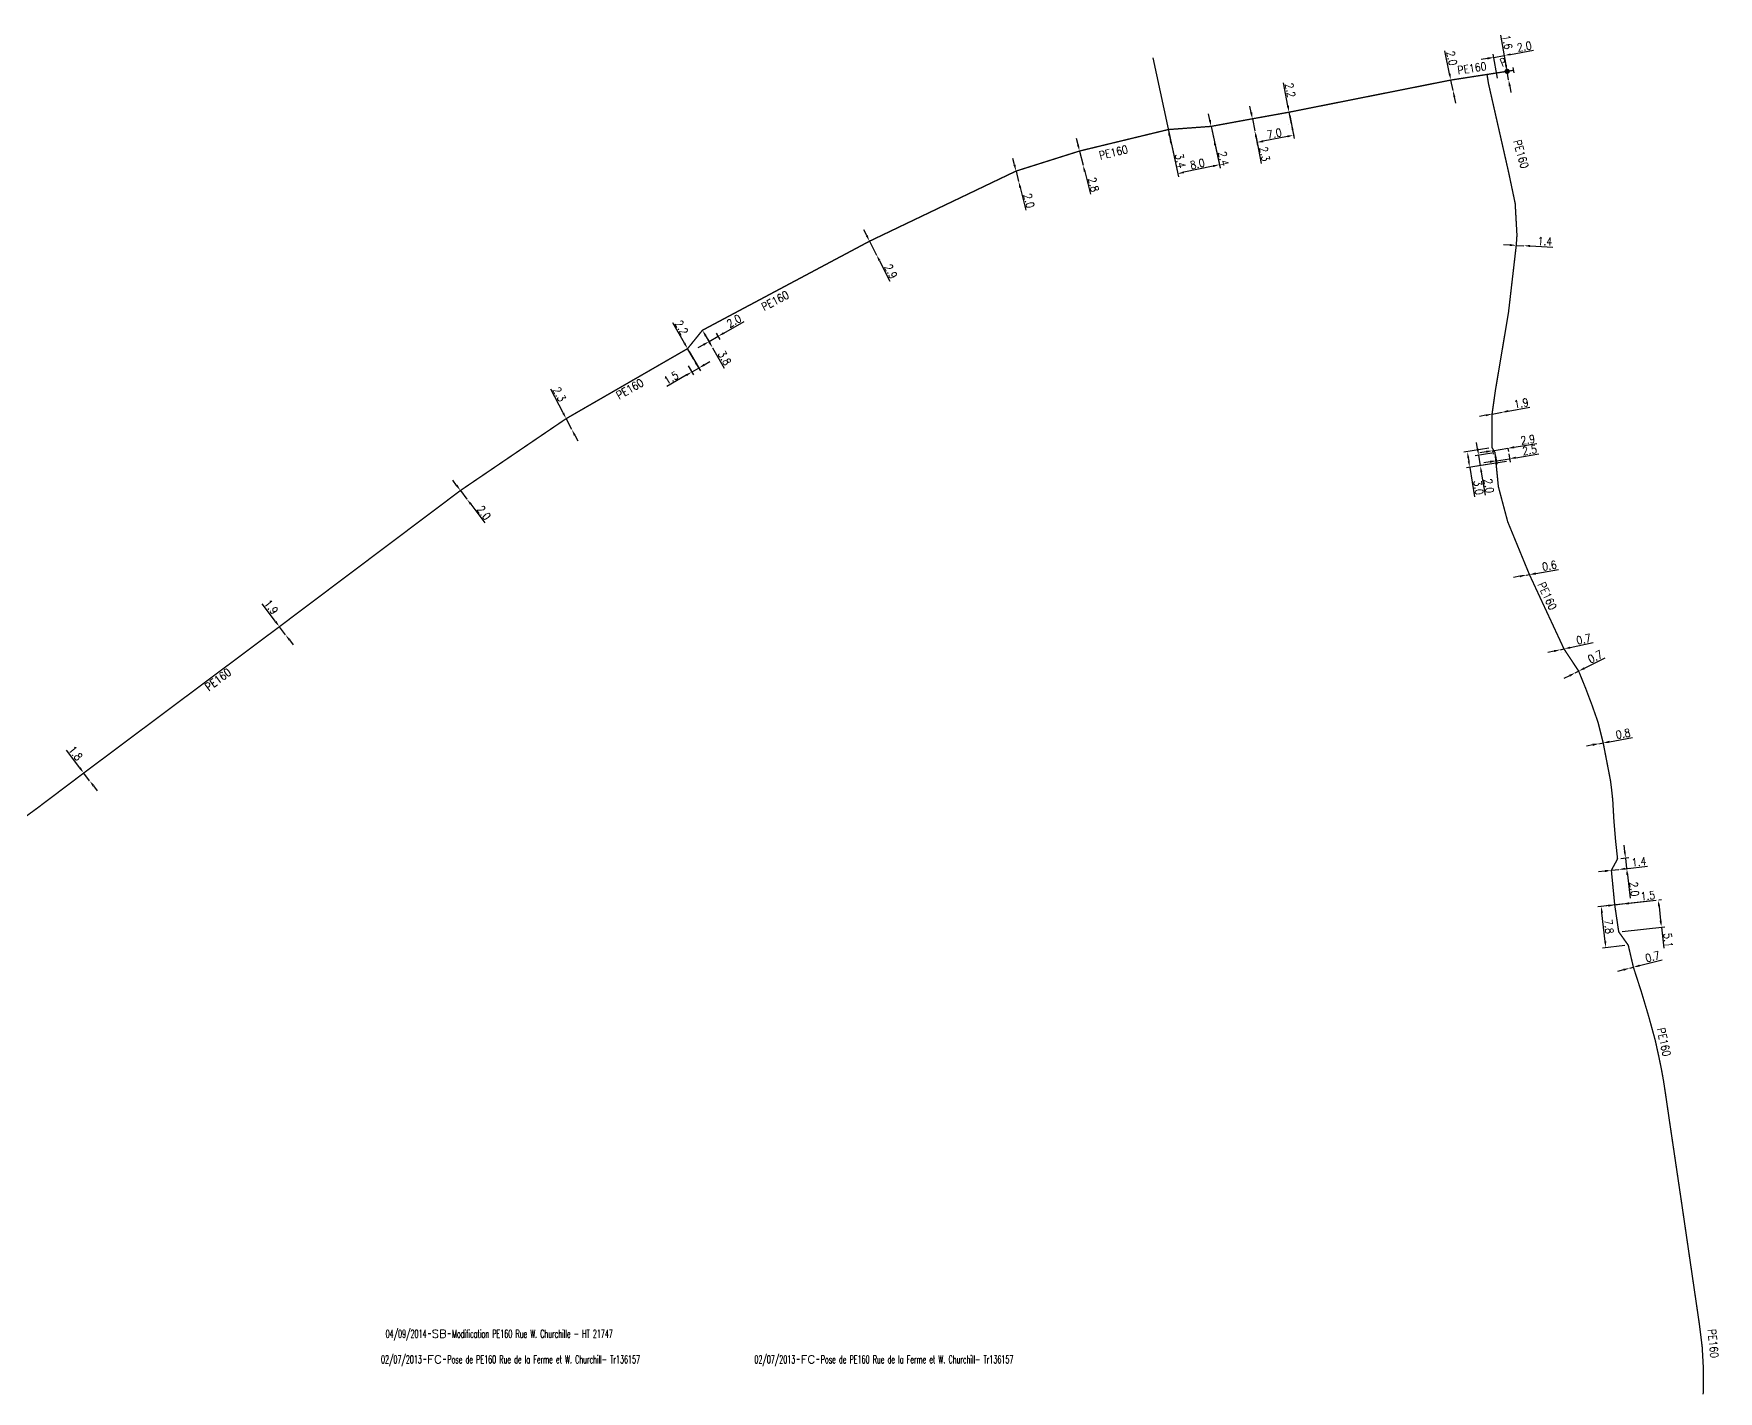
# Model space of a CAD drawing. Header units: millimetres. Extents: x 151000 to 152000, y 126996 to 128009.
# Drawn here: x 151374.4 to 151690.2, y 127754.8 to 128009.2 of the extents above; entities that cross this region are included whole.
import ezdxf
from ezdxf.enums import TextEntityAlignment as Align

# ---------------------------------------------------------------- set-up
doc = ezdxf.new("R2010")
doc.units = ezdxf.units.MM
doc.header["$PDMODE"] = 34
doc.layers.get('0').update_dxf_attribs({"linetype": 'CONTINUOUS'})
doc.layers.get('Defpoints').update_dxf_attribs({"linetype": 'CONTINUOUS'})
for name, color, linetype in [('G_120', 4, 'CONTINUOUS'), ('G_300', 7, 'CONTINUOUS'), ('G_340', 7, 'CONTINUOUS')]:
    doc.layers.add(name, color=color, linetype=linetype)
doc.styles.add('G_ROMANS', font='ROMANS.SHX', dxfattribs={"width": 0.75})
doc.styles.get("Standard").update_dxf_attribs({"font": 'romans.shx', "width": 0.85})
doc.linetypes.add('G_TYPB_PE', pattern='A,5,-0.3,["o",Standard,S=1.5,R=0,X=0,Y=-0.5],-1.65', length=6.95)
doc.dimstyles.get("Standard").update_dxf_attribs({"dimtxt": 1.5, "dimasz": 1.2, "dimexe": 0.625, "dimexo": 0.625, "dimgap": 0.25, "dimtad": 1, "dimdec": 1, "dimzin": 0, "dimdsep": 46, "dimtxsty": 'Standard', "dimcen": -0.5, "dimadec": 0, "dimazin": 0, "dimtfac": 1, "dimtdec": 1, "dimtmove": 0, "dimatfit": 3, "dimfxl": 1, "dimtolj": 1, "dimtzin": 0, "dimarcsym": 0})

# ---------------------------------------------------------------- blocks, each defined once
blk = doc.blocks.new('*D20')
at = {"layer": 'Defpoints', "color": 0, "linetype": 'Continuous'}
for p in [(151383.8, 127870.65), (151384.89, 127869.21), (151384.89, 127869.21)]:
    blk.add_point(p, dxfattribs=at)
at = {"layer": 'G_120', "color": 0, "linetype": 'Continuous', "lineweight": -2}
for p, q in [((151383.08, 127871.61), (151380.56, 127874.96)), ((151384.89, 127869.21), (151383.8, 127870.65)), ((151385.61, 127868.26), (151386.33, 127867.3))]:
    blk.add_line(p, q, dxfattribs=at)
at = {"layer": 'G_120', "color": 0, "linetype": 'Continuous'}
for points in [[(151383.24, 127871.73), (151382.92, 127871.49), (151383.8, 127870.65)], [(151385.77, 127868.38), (151385.45, 127868.13), (151384.89, 127869.21)]]:
    blk.add_solid(points, dxfattribs=at)
at = {"layer": 'G_120', "color": 0, "linetype": 'Continuous', "insert": (151382.26, 127874.36), "char_height": 1.5, "attachment_point": 5, "rotation": 307.0013}
blk.add_mtext('\\A1;1.8', dxfattribs=at)
blk = doc.blocks.new('*D23')
at = {"layer": 'Defpoints', "color": 0, "linetype": 'Continuous'}
for p in [(151420.48, 127898.08), (151421.63, 127896.57), (151421.63, 127896.57)]:
    blk.add_point(p, dxfattribs=at)
at = {"layer": 'G_120', "color": 0, "linetype": 'Continuous', "lineweight": -2}
for p, q in [((151419.76, 127899.04), (151417.27, 127902.33)), ((151421.63, 127896.57), (151420.48, 127898.08)), ((151422.35, 127895.61), (151423.08, 127894.65))]:
    blk.add_line(p, q, dxfattribs=at)
at = {"layer": 'G_120', "color": 0, "linetype": 'Continuous'}
for points in [[(151419.92, 127899.16), (151419.6, 127898.92), (151420.48, 127898.08)], [(151422.51, 127895.73), (151422.19, 127895.49), (151421.63, 127896.57)]]:
    blk.add_solid(points, dxfattribs=at)
at = {"layer": 'G_120', "color": 0, "linetype": 'Continuous', "insert": (151418.95, 127901.77), "char_height": 1.5, "attachment_point": 5, "rotation": 307.0907}
blk.add_mtext('\\A1;1.9', dxfattribs=at)
blk = doc.blocks.new('*D24')
at = {"layer": 'Defpoints', "color": 0, "linetype": 'Continuous'}
for p in [(151454.42, 127923.6), (151455.63, 127922), (151455.63, 127922)]:
    blk.add_point(p, dxfattribs=at)
at = {"layer": 'G_120', "color": 0, "linetype": 'Continuous', "lineweight": -2}
for p, q in [((151453.7, 127924.56), (151452.98, 127925.52)), ((151454.42, 127923.6), (151455.63, 127922)), ((151456.35, 127921.04), (151458.98, 127917.55))]:
    blk.add_line(p, q, dxfattribs=at)
at = {"layer": 'G_120', "color": 0, "linetype": 'Continuous'}
for points in [[(151453.86, 127924.68), (151453.54, 127924.44), (151454.42, 127923.6)], [(151456.51, 127921.16), (151456.19, 127920.92), (151455.63, 127922)]]:
    blk.add_solid(points, dxfattribs=at)
at = {"layer": 'G_120', "color": 0, "linetype": 'Continuous', "insert": (151458.82, 127919.42), "char_height": 1.5, "attachment_point": 5, "rotation": 306.9671}
blk.add_mtext('\\A1;2.0', dxfattribs=at)
blk = doc.blocks.new('*D25')
at = {"layer": 'Defpoints', "color": 0, "linetype": 'Continuous'}
for p in [(151474.24, 127937.07), (151475.3, 127935.03), (151475.3, 127935.03)]:
    blk.add_point(p, dxfattribs=at)
at = {"layer": 'G_120', "color": 0, "linetype": 'Continuous', "lineweight": -2}
for p, q in [((151473.68, 127938.13), (151471.36, 127942.58)), ((151475.3, 127935.03), (151474.24, 127937.07)), ((151475.86, 127933.97), (151476.41, 127932.9))]:
    blk.add_line(p, q, dxfattribs=at)
at = {"layer": 'G_120', "color": 0, "linetype": 'Continuous'}
for points in [[(151473.86, 127938.23), (151473.51, 127938.04), (151474.24, 127937.07)], [(151476.03, 127934.06), (151475.68, 127933.87), (151475.3, 127935.03)]]:
    blk.add_solid(points, dxfattribs=at)
at = {"layer": 'G_120', "color": 0, "linetype": 'Continuous', "insert": (151472.98, 127941.63), "char_height": 1.5, "attachment_point": 5, "rotation": 297.5591}
blk.add_mtext('\\A1;2.3', dxfattribs=at)
blk = doc.blocks.new('*D26')
at = {"layer": 'Defpoints', "color": 0, "linetype": 'Continuous'}
for p in [(151499.79, 127953.64), (151502.75, 127952.51), (151503.42, 127951.35)]:
    blk.add_point(p, dxfattribs=at)
at = {"layer": 'G_120', "color": 0, "linetype": 'Continuous', "lineweight": -2}
for p, q in [((151503.79, 127953.11), (151507.58, 127955.29)), ((151500.1, 127953.1), (151501.33, 127950.97)), ((151501.02, 127951.52), (151502.75, 127952.51)), ((151503.11, 127951.89), (151502.44, 127953.06)), ((151499.98, 127950.92), (151498.94, 127950.32))]:
    blk.add_line(p, q, dxfattribs=at)
at = {"layer": 'G_120', "color": 0, "linetype": 'Continuous'}
for points in [[(151503.69, 127953.29), (151503.89, 127952.94), (151502.75, 127952.51)], [(151499.88, 127951.09), (151500.08, 127950.74), (151501.02, 127951.52)]]:
    blk.add_solid(points, dxfattribs=at)
at = {"layer": 'G_120', "color": 0, "linetype": 'Continuous', "insert": (151505.7, 127955.37), "char_height": 1.5, "attachment_point": 5, "rotation": 29.9313}
blk.add_mtext('\\A1;2.0', dxfattribs=at)
blk = doc.blocks.new('*D27')
at = {"layer": 'Defpoints', "color": 0, "linetype": 'Continuous'}
for p in [(151499.79, 127953.64), (151501.69, 127950.35), (151501.69, 127950.35)]:
    blk.add_point(p, dxfattribs=at)
at = {"layer": 'G_120', "color": 0, "linetype": 'Continuous', "lineweight": -2}
for p, q in [((151500.39, 127952.6), (151501.09, 127951.39)), ((151501.69, 127950.35), (151503.87, 127946.56))]:
    blk.add_line(p, q, dxfattribs=at)
at = {"layer": 'G_120', "color": 0, "linetype": 'Continuous'}
for points in [[(151500.56, 127952.7), (151500.22, 127952.5), (151499.79, 127953.64)], [(151501.26, 127951.49), (151500.91, 127951.29), (151501.69, 127950.35)]]:
    blk.add_solid(points, dxfattribs=at)
at = {"layer": 'G_120', "color": 0, "linetype": 'Continuous', "insert": (151503.94, 127948.43), "char_height": 1.5, "attachment_point": 5, "rotation": 299.9313}
blk.add_mtext('\\A1;3.8', dxfattribs=at)
blk = doc.blocks.new('*D28')
at = {"layer": 'Defpoints', "color": 0, "linetype": 'Continuous'}
for p in [(151497, 127950.19), (151496.8, 127947.53), (151497.79, 127945.8)]:
    blk.add_point(p, dxfattribs=at)
at = {"layer": 'G_120', "color": 0, "linetype": 'Continuous', "lineweight": -2}
for p, q in [((151497.31, 127949.65), (151499.4, 127946.01)), ((151497.11, 127946.99), (151498.1, 127945.26)), ((151499.09, 127946.55), (151497.79, 127945.8)), ((151500.13, 127947.15), (151501.17, 127947.75)), ((151496.75, 127945.2), (151493.12, 127943.11))]:
    blk.add_line(p, q, dxfattribs=at)
at = {"layer": 'G_120', "color": 0, "linetype": 'Continuous'}
for points in [[(151496.65, 127945.38), (151496.85, 127945.03), (151497.79, 127945.8)], [(151500.03, 127947.32), (151500.23, 127946.98), (151499.09, 127946.55)]]:
    blk.add_solid(points, dxfattribs=at)
at = {"layer": 'G_120', "color": 0, "linetype": 'Continuous', "insert": (151493.92, 127944.73), "char_height": 1.5, "attachment_point": 5, "rotation": 29.9313}
blk.add_mtext('\\A1;1.5', dxfattribs=at)
blk = doc.blocks.new('*D29')
at = {"layer": 'Defpoints', "color": 0, "linetype": 'Continuous'}
for p in [(151497, 127950.19), (151498.1, 127948.28), (151498.1, 127948.28)]:
    blk.add_point(p, dxfattribs=at)
at = {"layer": 'G_120', "color": 0, "linetype": 'Continuous', "lineweight": -2}
for p, q in [((151496.4, 127951.23), (151494.22, 127955.02)), ((151498.1, 127948.28), (151497, 127950.19)), ((151498.69, 127947.24), (151499.29, 127946.2))]:
    blk.add_line(p, q, dxfattribs=at)
at = {"layer": 'G_120', "color": 0, "linetype": 'Continuous'}
for points in [[(151496.57, 127951.33), (151496.23, 127951.13), (151497, 127950.19)], [(151498.87, 127947.34), (151498.52, 127947.14), (151498.1, 127948.28)]]:
    blk.add_solid(points, dxfattribs=at)
at = {"layer": 'G_120', "color": 0, "linetype": 'Continuous', "insert": (151495.88, 127954.14), "char_height": 1.5, "attachment_point": 5, "rotation": 299.9313}
blk.add_mtext('\\A1;2.2', dxfattribs=at)
blk = doc.blocks.new('*D30')
at = {"layer": 'Defpoints', "color": 0, "linetype": 'Continuous'}
for p in [(151531.12, 127970.33), (151532.44, 127967.74), (151532.44, 127967.74)]:
    blk.add_point(p, dxfattribs=at)
at = {"layer": 'G_120', "color": 0, "linetype": 'Continuous', "lineweight": -2}
for p, q in [((151530.58, 127971.4), (151530.03, 127972.47)), ((151531.12, 127970.33), (151532.44, 127967.74)), ((151532.98, 127966.67), (151534.94, 127962.83))]:
    blk.add_line(p, q, dxfattribs=at)
at = {"layer": 'G_120', "color": 0, "linetype": 'Continuous'}
for points in [[(151530.75, 127971.49), (151530.4, 127971.31), (151531.12, 127970.33)], [(151533.16, 127966.77), (151532.8, 127966.58), (151532.44, 127967.74)]]:
    blk.add_solid(points, dxfattribs=at)
at = {"layer": 'G_120', "color": 0, "linetype": 'Continuous', "insert": (151535.12, 127964.67), "char_height": 1.5, "attachment_point": 5, "rotation": 296.9963}
blk.add_mtext('\\A1;2.9', dxfattribs=at)
blk = doc.blocks.new('*D31')
at = {"layer": 'Defpoints', "color": 0, "linetype": 'Continuous'}
for p in [(151558.58, 127983.47), (151559.07, 127981.53), (151559.07, 127981.53)]:
    blk.add_point(p, dxfattribs=at)
at = {"layer": 'G_120', "color": 0, "linetype": 'Continuous', "lineweight": -2}
for p, q in [((151558.29, 127984.64), (151558, 127985.8)), ((151558.58, 127983.47), (151559.07, 127981.53)), ((151559.36, 127980.37), (151560.43, 127976.13))]:
    blk.add_line(p, q, dxfattribs=at)
at = {"layer": 'G_120', "color": 0, "linetype": 'Continuous'}
for points in [[(151558.49, 127984.69), (151558.1, 127984.59), (151558.58, 127983.47)], [(151559.56, 127980.42), (151559.17, 127980.32), (151559.07, 127981.53)]]:
    blk.add_solid(points, dxfattribs=at)
at = {"layer": 'G_120', "color": 0, "linetype": 'Continuous', "insert": (151561.01, 127977.91), "char_height": 1.5, "attachment_point": 5, "rotation": 284.0809}
blk.add_mtext('\\A1;2.0', dxfattribs=at)
blk = doc.blocks.new('*D32')
at = {"layer": 'Defpoints', "color": 0, "linetype": 'Continuous'}
for p in [(151570.49, 127987.23), (151571.16, 127984.57), (151571.16, 127984.57)]:
    blk.add_point(p, dxfattribs=at)
at = {"layer": 'G_120', "color": 0, "linetype": 'Continuous', "lineweight": -2}
for p, q in [((151570.2, 127988.4), (151569.91, 127989.56)), ((151570.49, 127987.23), (151571.16, 127984.57)), ((151571.45, 127983.4), (151572.52, 127979.16))]:
    blk.add_line(p, q, dxfattribs=at)
at = {"layer": 'G_120', "color": 0, "linetype": 'Continuous'}
for points in [[(151570.39, 127988.45), (151570.01, 127988.35), (151570.49, 127987.23)], [(151571.65, 127983.45), (151571.26, 127983.35), (151571.16, 127984.57)]]:
    blk.add_solid(points, dxfattribs=at)
at = {"layer": 'G_120', "color": 0, "linetype": 'Continuous', "insert": (151573.1, 127980.94), "char_height": 1.5, "attachment_point": 5, "rotation": 284.0809}
blk.add_mtext('\\A1;2.8', dxfattribs=at)
blk = doc.blocks.new('*D33')
at = {"layer": 'Defpoints', "color": 0, "linetype": 'Continuous'}
for p in [(151584.09, 128005.28), (151595.16, 127991.85), (151588.89, 127982.99)]:
    blk.add_point(p, dxfattribs=at)
at = {"layer": 'G_120', "color": 0, "linetype": 'Continuous', "lineweight": -2}
for p, q in [((151584.22, 128004.67), (151589.02, 127982.37)), ((151595.3, 127991.24), (151596.84, 127984.06)), ((151595.54, 127984.42), (151590.06, 127983.24))]:
    blk.add_line(p, q, dxfattribs=at)
at = {"layer": 'G_120', "color": 0, "linetype": 'Continuous'}
for points in [[(151590.02, 127983.43), (151590.11, 127983.04), (151588.89, 127982.99)], [(151595.5, 127984.61), (151595.58, 127984.22), (151596.71, 127984.67)]]:
    blk.add_solid(points, dxfattribs=at)
at = {"layer": 'G_120', "color": 0, "linetype": 'Continuous', "insert": (151592.59, 127984.81), "char_height": 1.5, "attachment_point": 5, "rotation": 12.1642}
blk.add_mtext('\\A1;8.0', dxfattribs=at)
blk = doc.blocks.new('*D34')
at = {"layer": 'Defpoints', "color": 0, "linetype": 'Continuous'}
for p in [(151587.11, 127991.25), (151587.83, 127987.93), (151587.83, 127987.93)]:
    blk.add_point(p, dxfattribs=at)
at = {"layer": 'G_120', "color": 0, "linetype": 'Continuous', "lineweight": -2}
for p, q in [((151587.36, 127990.08), (151587.57, 127989.1)), ((151587.83, 127987.93), (151588.76, 127983.6))]:
    blk.add_line(p, q, dxfattribs=at)
at = {"layer": 'G_120', "color": 0, "linetype": 'Continuous'}
for points in [[(151587.56, 127990.12), (151587.17, 127990.04), (151587.11, 127991.25)], [(151587.77, 127989.14), (151587.38, 127989.06), (151587.83, 127987.93)]]:
    blk.add_solid(points, dxfattribs=at)
at = {"layer": 'G_120', "color": 0, "linetype": 'Continuous', "insert": (151589.4, 127985.39), "char_height": 1.5, "attachment_point": 5, "rotation": 282.1642}
blk.add_mtext('\\A1;3.4', dxfattribs=at)
blk = doc.blocks.new('*D35')
at = {"layer": 'Defpoints', "color": 0, "linetype": 'Continuous'}
for p in [(151595.16, 127991.85), (151595.67, 127989.51), (151595.67, 127989.51)]:
    blk.add_point(p, dxfattribs=at)
at = {"layer": 'G_120', "color": 0, "linetype": 'Continuous', "lineweight": -2}
for p, q in [((151594.91, 127993.02), (151594.66, 127994.2)), ((151595.16, 127991.85), (151595.67, 127989.51)), ((151595.92, 127988.33), (151596.86, 127984))]:
    blk.add_line(p, q, dxfattribs=at)
at = {"layer": 'G_120', "color": 0, "linetype": 'Continuous'}
for points in [[(151595.11, 127993.07), (151594.72, 127992.98), (151595.16, 127991.85)], [(151596.12, 127988.37), (151595.73, 127988.29), (151595.67, 127989.51)]]:
    blk.add_solid(points, dxfattribs=at)
at = {"layer": 'G_120', "color": 0, "linetype": 'Continuous', "insert": (151597.49, 127985.79), "char_height": 1.5, "attachment_point": 5, "rotation": 282.1642}
blk.add_mtext('\\A1;2.4', dxfattribs=at)
blk = doc.blocks.new('*D36')
at = {"layer": 'Defpoints', "color": 0, "linetype": 'Continuous'}
for p in [(151609.78, 127994.51), (151603.34, 127991.01), (151603.76, 127988.85)]:
    blk.add_point(p, dxfattribs=at)
at = {"layer": 'G_120', "color": 0, "linetype": 'Continuous', "lineweight": -2}
for p, q in [((151609.9, 127993.9), (151610.75, 127989.58)), ((151603.46, 127990.4), (151603.88, 127988.24)), ((151609.45, 127989.96), (151604.94, 127989.08))]:
    blk.add_line(p, q, dxfattribs=at)
at = {"layer": 'G_120', "color": 0, "linetype": 'Continuous'}
for points in [[(151609.41, 127990.16), (151609.49, 127989.77), (151610.63, 127990.2)], [(151604.9, 127989.28), (151604.97, 127988.88), (151603.76, 127988.85)]]:
    blk.add_solid(points, dxfattribs=at)
at = {"layer": 'G_120', "color": 0, "linetype": 'Continuous', "insert": (151607, 127990.5), "char_height": 1.5, "attachment_point": 5, "rotation": 11.0863}
blk.add_mtext('\\A1;7.0', dxfattribs=at)
blk = doc.blocks.new('*D37')
at = {"layer": 'Defpoints', "color": 0, "linetype": 'Continuous'}
for p in [(151609.78, 127994.51), (151610.2, 127992.35), (151610.2, 127992.35)]:
    blk.add_point(p, dxfattribs=at)
at = {"layer": 'G_120', "color": 0, "linetype": 'Continuous', "lineweight": -2}
for p, q in [((151609.55, 127995.69), (151608.71, 127999.98)), ((151609.17, 127994.39), (151609.17, 127994.39)), ((151610.2, 127992.35), (151609.78, 127994.51)), ((151609.59, 127992.23), (151609.59, 127992.23)), ((151610.44, 127991.18), (151610.67, 127990))]:
    blk.add_line(p, q, dxfattribs=at)
at = {"layer": 'G_120', "color": 0, "linetype": 'Continuous'}
for points in [[(151609.75, 127995.73), (151609.35, 127995.65), (151609.78, 127994.51)], [(151610.63, 127991.22), (151610.24, 127991.14), (151610.2, 127992.35)]]:
    blk.add_solid(points, dxfattribs=at)
at = {"layer": 'G_120', "color": 0, "linetype": 'Continuous', "insert": (151610, 127998.62), "char_height": 1.5, "attachment_point": 5, "rotation": 281.0863}
blk.add_mtext('\\A1;2.2', dxfattribs=at)
blk = doc.blocks.new('*D38')
at = {"layer": 'Defpoints', "color": 0, "linetype": 'Continuous'}
for p in [(151602.89, 127993.27), (151603.34, 127991.01), (151603.34, 127991.01)]:
    blk.add_point(p, dxfattribs=at)
at = {"layer": 'G_120', "color": 0, "linetype": 'Continuous', "lineweight": -2}
for p, q in [((151602.66, 127994.44), (151602.43, 127995.62)), ((151602.89, 127993.27), (151603.34, 127991.01)), ((151603.57, 127989.83), (151604.53, 127984.92))]:
    blk.add_line(p, q, dxfattribs=at)
at = {"layer": 'G_120', "color": 0, "linetype": 'Continuous'}
for points in [[(151602.86, 127994.48), (151602.47, 127994.4), (151602.89, 127993.27)], [(151603.76, 127989.87), (151603.37, 127989.79), (151603.34, 127991.01)]]:
    blk.add_solid(points, dxfattribs=at)
at = {"layer": 'G_120', "color": 0, "linetype": 'Continuous', "insert": (151605.2, 127986.67), "char_height": 1.5, "attachment_point": 5, "rotation": 281.0863}
blk.add_mtext('\\A1;2.3', dxfattribs=at)
blk = doc.blocks.new('*D39')
at = {"layer": 'Defpoints', "color": 0, "linetype": 'Continuous'}
for p in [(151640.1, 128000.53), (151640.51, 127998.57), (151640.51, 127998.57)]:
    blk.add_point(p, dxfattribs=at)
at = {"layer": 'G_120', "color": 0, "linetype": 'Continuous', "lineweight": -2}
for p, q in [((151639.86, 128001.7), (151638.99, 128005.99)), ((151640.51, 127998.57), (151640.1, 128000.53)), ((151640.75, 127997.39), (151640.99, 127996.22))]:
    blk.add_line(p, q, dxfattribs=at)
at = {"layer": 'G_120', "color": 0, "linetype": 'Continuous'}
for points in [[(151640.06, 128001.74), (151639.67, 128001.66), (151640.1, 128000.53)], [(151640.94, 127997.43), (151640.55, 127997.35), (151640.51, 127998.57)]]:
    blk.add_solid(points, dxfattribs=at)
at = {"layer": 'G_120', "color": 0, "linetype": 'Continuous', "insert": (151640.28, 128004.63), "char_height": 1.5, "attachment_point": 5, "rotation": 281.5735}
blk.add_mtext('\\A1;2.0', dxfattribs=at)
blk = doc.blocks.new('*D40')
at = {"layer": 'Defpoints', "color": 0, "linetype": 'Continuous'}
for p in [(151648.15, 128004.78), (151650.65, 128002.17), (151648.96, 128000.24)]:
    blk.add_point(p, dxfattribs=at)
at = {"layer": 'G_300', "color": 0, "linetype": 'Continuous', "lineweight": -2}
for p, q in [((151648.85, 128000.86), (151648.04, 128005.39)), ((151650.54, 128002.78), (151650.01, 128005.75)), ((151651.3, 128005.34), (151655.6, 128006.11)), ((151646.97, 128004.57), (151645.79, 128004.36)), ((151648.15, 128004.78), (151650.12, 128005.13))]:
    blk.add_line(p, q, dxfattribs=at)
at = {"layer": 'G_300', "color": 0, "linetype": 'Continuous'}
for points in [[(151651.26, 128005.54), (151651.33, 128005.15), (151650.12, 128005.13)], [(151646.93, 128004.77), (151647, 128004.37), (151648.15, 128004.78)]]:
    blk.add_solid(points, dxfattribs=at)
at = {"layer": 'G_300', "color": 0, "linetype": 'Continuous', "insert": (151653.87, 128006.82), "char_height": 1.5, "attachment_point": 5, "rotation": 10.1193}
blk.add_mtext('\\A1;2.0', dxfattribs=at)
blk = doc.blocks.new('*D41')
at = {"layer": 'Defpoints', "color": 0, "linetype": 'Continuous'}
for p in [(151650.65, 128002.17), (151650.93, 128000.59), (151650.93, 128000.59)]:
    blk.add_point(p, dxfattribs=at)
at = {"layer": 'G_300', "color": 0, "linetype": 'Continuous', "lineweight": -2}
for p, q in [((151650.44, 128003.35), (151649.44, 128008.94)), ((151650.93, 128000.59), (151650.65, 128002.17)), ((151650.03, 128002.06), (151650.03, 128002.06)), ((151650.31, 128000.48), (151650.31, 128000.48)), ((151651.14, 127999.41), (151651.35, 127998.23))]:
    blk.add_line(p, q, dxfattribs=at)
at = {"layer": 'G_300', "color": 0, "linetype": 'Continuous'}
for points in [[(151650.63, 128003.38), (151650.24, 128003.31), (151650.65, 128002.17)], [(151651.34, 127999.45), (151650.94, 127999.38), (151650.93, 128000.59)]]:
    blk.add_solid(points, dxfattribs=at)
at = {"layer": 'G_300', "color": 0, "linetype": 'Continuous', "insert": (151650.68, 128007.65), "char_height": 1.5, "attachment_point": 5, "rotation": 280.1193}
blk.add_mtext('\\A1;1.6', dxfattribs=at)
blk = doc.blocks.new('G_340_07')
at = {"color": 0, "linetype": 'Continuous', "const_width": 0.25, "flags": 128}
blk.add_lwpolyline([(0, 0), (1.25, 0)], dxfattribs=at)
at = {"color": 0, "linetype": 'Continuous', "flags": 128}
blk.add_lwpolyline([(1.25, -0.5), (1.25, 0.5)], dxfattribs=at)
at = {"color": 0, "linetype": 'Continuous', "width": 0.75, "flags": 3}
for tag, p in [('DEF_LEG', (0, -5)), ('DEF_COUP', (0, -7.5)), ('DEF_TYPE', (0, -10))]:
    blk.add_attdef(tag, text='', height=1.2, dxfattribs=at).set_placement(p, align=Align.MIDDLE)
blk = doc.blocks.new('G_300_12')
at = {"color": 0, "linetype": 'Continuous', "const_width": 0.497, "flags": 128}
blk.add_lwpolyline([(-0.25, 0, 1), (0.25, 0, 1)], format="xyb", close=True, dxfattribs=at)
at = {"color": 0, "linetype": 'Continuous', "style": 'G_ROMANS', "width": 0.75}
blk.add_text('P', height=1.5, dxfattribs=at).set_placement((0, 1.85), align=Align.MIDDLE)
at = {"color": 0, "linetype": 'Continuous', "width": 0.75, "flags": 3}
for tag, p in [('DEF_LEG', (0, -5)), ('DEF_COUP', (0, -7.5)), ('DEF_TYPE', (0, -10))]:
    blk.add_attdef(tag, text='', height=1.2, dxfattribs=at).set_placement(p, align=Align.MIDDLE)
blk = doc.blocks.new('*D42')
at = {"layer": 'Defpoints', "color": 0, "linetype": 'Continuous'}
for p in [(151652.36, 127969.55), (151653.76, 127969.49), (151653.76, 127969.49)]:
    blk.add_point(p, dxfattribs=at)
at = {"layer": 'G_120', "color": 0, "linetype": 'Continuous', "lineweight": -2}
for p, q in [((151651.16, 127969.61), (151649.96, 127969.67)), ((151652.36, 127969.55), (151653.76, 127969.49)), ((151654.96, 127969.43), (151659.2, 127969.23))]:
    blk.add_line(p, q, dxfattribs=at)
at = {"layer": 'G_120', "color": 0, "linetype": 'Continuous'}
for points in [[(151651.17, 127969.81), (151651.15, 127969.41), (151652.36, 127969.55)], [(151654.97, 127969.63), (151654.95, 127969.23), (151653.76, 127969.49)]]:
    blk.add_solid(points, dxfattribs=at)
at = {"layer": 'G_120', "color": 0, "linetype": 'Continuous', "insert": (151657.73, 127970.3), "char_height": 1.5, "attachment_point": 5, "rotation": 357.3259}
blk.add_mtext('\\A1;1.4', dxfattribs=at)
blk = doc.blocks.new('*D43')
at = {"layer": 'Defpoints', "color": 0, "linetype": 'Continuous'}
for p in [(151647.82, 127937.92), (151649.69, 127938.27), (151649.69, 127938.27)]:
    blk.add_point(p, dxfattribs=at)
at = {"layer": 'G_120', "color": 0, "linetype": 'Continuous', "lineweight": -2}
for p, q in [((151650.87, 127938.49), (151654.93, 127939.24)), ((151646.64, 127937.7), (151645.46, 127937.48)), ((151647.82, 127937.92), (151649.69, 127938.27))]:
    blk.add_line(p, q, dxfattribs=at)
at = {"layer": 'G_120', "color": 0, "linetype": 'Continuous'}
for points in [[(151646.6, 127937.9), (151646.68, 127937.51), (151647.82, 127937.92)], [(151650.83, 127938.69), (151650.9, 127938.29), (151649.69, 127938.27)]]:
    blk.add_solid(points, dxfattribs=at)
at = {"layer": 'G_120', "color": 0, "linetype": 'Continuous', "insert": (151653.3, 127939.96), "char_height": 1.5, "attachment_point": 5, "rotation": 10.5274}
blk.add_mtext('\\A1;1.9', dxfattribs=at)
blk = doc.blocks.new('*D44')
at = {"layer": 'Defpoints', "color": 0, "linetype": 'Continuous'}
for p in [(151647.82, 127931.64), (151643.64, 127927.93), (151651.16, 127929.14)]:
    blk.add_point(p, dxfattribs=at)
at = {"layer": 'G_120', "color": 0, "linetype": 'Continuous', "lineweight": -2}
for p, q in [((151647.2, 127931.54), (151642.55, 127930.79)), ((151643.36, 127929.71), (151643.45, 127929.11)), ((151650.54, 127929.04), (151643.03, 127927.83)), ((151643.64, 127927.93), (151644.53, 127922.43))]:
    blk.add_line(p, q, dxfattribs=at)
at = {"layer": 'G_120', "color": 0, "linetype": 'Continuous'}
for points in [[(151643.55, 127929.74), (151643.16, 127929.67), (151643.17, 127930.89)], [(151643.65, 127929.15), (151643.26, 127929.08), (151643.64, 127927.93)]]:
    blk.add_solid(points, dxfattribs=at)
at = {"layer": 'G_120', "color": 0, "linetype": 'Continuous', "insert": (151645.27, 127924.15), "char_height": 1.5, "attachment_point": 5, "rotation": 279.1732}
blk.add_mtext('\\A1;3.0', dxfattribs=at)
blk = doc.blocks.new('*D45')
at = {"layer": 'Defpoints', "color": 0, "linetype": 'Continuous'}
for p in [(151647.82, 127931.64), (151650.68, 127932.1), (151650.78, 127931.52)]:
    blk.add_point(p, dxfattribs=at)
at = {"layer": 'G_120', "color": 0, "linetype": 'Continuous', "lineweight": -2}
for p, q in [((151646.73, 127930.86), (151645.55, 127930.67)), ((151647.91, 127931.05), (151650.78, 127931.52)), ((151647.92, 127931.03), (151648.01, 127930.44)), ((151650.78, 127931.49), (151650.88, 127930.9)), ((151651.96, 127931.71), (151656.22, 127932.39))]:
    blk.add_line(p, q, dxfattribs=at)
at = {"layer": 'G_120', "color": 0, "linetype": 'Continuous'}
for points in [[(151646.7, 127931.06), (151646.76, 127930.66), (151647.91, 127931.05)], [(151651.93, 127931.9), (151651.99, 127931.51), (151650.78, 127931.52)]]:
    blk.add_solid(points, dxfattribs=at)
at = {"layer": 'G_120', "color": 0, "linetype": 'Continuous', "insert": (151654.52, 127933.13), "char_height": 1.5, "attachment_point": 5, "rotation": 9.1732}
blk.add_mtext('\\A1;2.9', dxfattribs=at)
blk = doc.blocks.new('*D46')
at = {"layer": 'Defpoints', "color": 0, "linetype": 'Continuous'}
for p in [(151648.37, 127930.72), (151645.62, 127928.25), (151651.16, 127929.14)]:
    blk.add_point(p, dxfattribs=at)
at = {"layer": 'G_120', "color": 0, "linetype": 'Continuous', "lineweight": -2}
for p, q in [((151647.76, 127930.62), (151644.68, 127930.12)), ((151645.11, 127931.41), (151644.92, 127932.59)), ((151645.3, 127930.22), (151645.62, 127928.25)), ((151650.54, 127929.04), (151645, 127928.15)), ((151645.81, 127927.06), (151646.51, 127922.75))]:
    blk.add_line(p, q, dxfattribs=at)
at = {"layer": 'G_120', "color": 0, "linetype": 'Continuous'}
for points in [[(151645.31, 127931.44), (151644.91, 127931.38), (151645.3, 127930.22)], [(151646.01, 127927.1), (151645.61, 127927.03), (151645.62, 127928.25)]]:
    blk.add_solid(points, dxfattribs=at)
at = {"layer": 'G_120', "color": 0, "linetype": 'Continuous', "insert": (151647.24, 127924.47), "char_height": 1.5, "attachment_point": 5, "rotation": 279.1732}
blk.add_mtext('\\A1;2.0', dxfattribs=at)
blk = doc.blocks.new('*D47')
at = {"layer": 'Defpoints', "color": 0, "linetype": 'Continuous'}
for p in [(151648.37, 127930.72), (151650.84, 127931.12), (151651.09, 127929.56)]:
    blk.add_point(p, dxfattribs=at)
at = {"layer": 'G_120', "color": 0, "linetype": 'Continuous', "lineweight": -2}
for p, q in [((151648.47, 127930.1), (151648.73, 127928.54)), ((151648.63, 127929.16), (151651.09, 127929.56)), ((151650.94, 127930.5), (151651.19, 127928.94)), ((151652.28, 127929.75), (151656.59, 127930.45)), ((151647.44, 127928.97), (151646.26, 127928.78))]:
    blk.add_line(p, q, dxfattribs=at)
at = {"layer": 'G_120', "color": 0, "linetype": 'Continuous'}
for points in [[(151652.25, 127929.95), (151652.31, 127929.55), (151651.09, 127929.56)], [(151647.41, 127929.17), (151647.47, 127928.77), (151648.63, 127929.16)]]:
    blk.add_solid(points, dxfattribs=at)
at = {"layer": 'G_120', "color": 0, "linetype": 'Continuous', "insert": (151654.87, 127931.18), "char_height": 1.5, "attachment_point": 5, "rotation": 9.1732}
blk.add_mtext('\\A1;2.5', dxfattribs=at)
blk = doc.blocks.new('*D48')
at = {"layer": 'Defpoints', "color": 0, "linetype": 'Continuous'}
for p in [(151654.23, 127907.74), (151654.23, 127907.74), (151654.83, 127907.84)]:
    blk.add_point(p, dxfattribs=at)
at = {"layer": 'G_120', "color": 0, "linetype": 'Continuous', "lineweight": -2}
for p, q in [((151653.05, 127907.53), (151651.87, 127907.32)), ((151654.23, 127907.74), (151654.83, 127907.84)), ((151656.01, 127908.05), (151660.31, 127908.8))]:
    blk.add_line(p, q, dxfattribs=at)
at = {"layer": 'G_120', "color": 0, "linetype": 'Continuous'}
for points in [[(151653.02, 127907.73), (151653.09, 127907.33), (151654.23, 127907.74)], [(151655.97, 127908.24), (151656.04, 127907.85), (151654.83, 127907.84)]]:
    blk.add_solid(points, dxfattribs=at)
at = {"layer": 'G_120', "color": 0, "linetype": 'Continuous', "insert": (151658.58, 127909.51), "char_height": 1.5, "attachment_point": 5, "rotation": 9.9399}
blk.add_mtext('\\A1;0.6', dxfattribs=at)
blk = doc.blocks.new('*D49')
at = {"layer": 'Defpoints', "color": 0, "linetype": 'Continuous'}
for p in [(151660.63, 127893.76), (151660.63, 127893.76), (151661.31, 127893.91)]:
    blk.add_point(p, dxfattribs=at)
at = {"layer": 'G_120', "color": 0, "linetype": 'Continuous', "lineweight": -2}
for p, q in [((151662.49, 127894.17), (151666.76, 127895.09)), ((151659.46, 127893.51), (151658.28, 127893.26)), ((151660.63, 127893.76), (151661.31, 127893.91)), ((151660.76, 127893.15), (151660.76, 127893.15)), ((151661.45, 127893.3), (151661.45, 127893.3))]:
    blk.add_line(p, q, dxfattribs=at)
at = {"layer": 'G_120', "color": 0, "linetype": 'Continuous'}
for points in [[(151659.41, 127893.71), (151659.5, 127893.31), (151660.63, 127893.76)], [(151662.44, 127894.36), (151662.53, 127893.97), (151661.31, 127893.91)]]:
    blk.add_solid(points, dxfattribs=at)
at = {"layer": 'G_120', "color": 0, "linetype": 'Continuous', "insert": (151665, 127895.73), "char_height": 1.5, "attachment_point": 5, "rotation": 12.2323}
blk.add_mtext('\\A1;0.7', dxfattribs=at)
blk = doc.blocks.new('*D50')
at = {"layer": 'Defpoints', "color": 0, "linetype": 'Continuous'}
for p in [(151663.43, 127889.43), (151663.43, 127889.43), (151664.06, 127889.75)]:
    blk.add_point(p, dxfattribs=at)
at = {"layer": 'G_120', "color": 0, "linetype": 'Continuous', "lineweight": -2}
for p, q in [((151665.13, 127890.29), (151669.03, 127892.26)), ((151662.36, 127888.89), (151661.29, 127888.35)), ((151663.43, 127889.43), (151664.06, 127889.75))]:
    blk.add_line(p, q, dxfattribs=at)
at = {"layer": 'G_120', "color": 0, "linetype": 'Continuous'}
for points in [[(151662.27, 127889.07), (151662.45, 127888.71), (151663.43, 127889.43)], [(151665.04, 127890.47), (151665.22, 127890.11), (151664.06, 127889.75)]]:
    blk.add_solid(points, dxfattribs=at)
at = {"layer": 'G_120', "color": 0, "linetype": 'Continuous', "insert": (151667.16, 127892.44), "char_height": 1.5, "attachment_point": 5, "rotation": 26.7835}
blk.add_mtext('\\A1;0.7', dxfattribs=at)
blk = doc.blocks.new('*D51')
at = {"layer": 'Defpoints', "color": 0, "linetype": 'Continuous'}
for p in [(151667.87, 127876.14), (151667.87, 127876.14), (151668.66, 127876.29)]:
    blk.add_point(p, dxfattribs=at)
at = {"layer": 'G_120', "color": 0, "linetype": 'Continuous', "lineweight": -2}
for p, q in [((151666.69, 127875.92), (151665.51, 127875.7)), ((151667.87, 127876.14), (151668.66, 127876.29)), ((151669.84, 127876.51), (151674.13, 127877.31)), ((151667.98, 127875.53), (151667.98, 127875.53)), ((151668.77, 127875.67), (151668.77, 127875.67))]:
    blk.add_line(p, q, dxfattribs=at)
at = {"layer": 'G_120', "color": 0, "linetype": 'Continuous'}
for points in [[(151666.65, 127876.12), (151666.73, 127875.72), (151667.87, 127876.14)], [(151669.8, 127876.71), (151669.87, 127876.31), (151668.66, 127876.29)]]:
    blk.add_solid(points, dxfattribs=at)
at = {"layer": 'G_120', "color": 0, "linetype": 'Continuous', "insert": (151672.39, 127878.01), "char_height": 1.5, "attachment_point": 5, "rotation": 10.6032}
blk.add_mtext('\\A1;0.8', dxfattribs=at)
blk = doc.blocks.new('*D52')
at = {"layer": 'Defpoints', "color": 0, "linetype": 'Continuous'}
for p in [(151671.35, 127854.55), (151671.58, 127852.57), (151673.06, 127852.73)]:
    blk.add_point(p, dxfattribs=at)
at = {"layer": 'G_120', "color": 0, "linetype": 'Continuous', "lineweight": -2}
for p, q in [((151672.7, 127855.91), (151672.57, 127857.11)), ((151671.97, 127854.62), (151673.46, 127854.79)), ((151672.84, 127854.72), (151673.06, 127852.73)), ((151672.2, 127852.64), (151673.68, 127852.8)), ((151673.2, 127851.54), (151673.69, 127847.2))]:
    blk.add_line(p, q, dxfattribs=at)
at = {"layer": 'G_120', "color": 0, "linetype": 'Continuous'}
for points in [[(151672.9, 127855.94), (151672.51, 127855.89), (151672.84, 127854.72)], [(151673.4, 127851.56), (151673, 127851.52), (151673.06, 127852.73)]]:
    blk.add_solid(points, dxfattribs=at)
at = {"layer": 'G_120', "color": 0, "linetype": 'Continuous', "insert": (151674.5, 127848.89), "char_height": 1.5, "attachment_point": 5, "rotation": 276.447}
blk.add_mtext('\\A1;2.0', dxfattribs=at)
blk = doc.blocks.new('*D53')
at = {"layer": 'Defpoints', "color": 0, "linetype": 'Continuous'}
for p in [(151670.19, 127852.41), (151671.58, 127852.57), (151671.58, 127852.57)]:
    blk.add_point(p, dxfattribs=at)
at = {"layer": 'G_120', "color": 0, "linetype": 'Continuous', "lineweight": -2}
for p, q in [((151668.99, 127852.27), (151667.8, 127852.14)), ((151670.19, 127852.41), (151671.58, 127852.57)), ((151672.77, 127852.7), (151676.99, 127853.18))]:
    blk.add_line(p, q, dxfattribs=at)
at = {"layer": 'G_120', "color": 0, "linetype": 'Continuous'}
for points in [[(151668.97, 127852.47), (151669.02, 127852.07), (151670.19, 127852.41)], [(151672.75, 127852.9), (151672.79, 127852.5), (151671.58, 127852.57)]]:
    blk.add_solid(points, dxfattribs=at)
at = {"layer": 'G_120', "color": 0, "linetype": 'Continuous', "insert": (151675.36, 127854), "char_height": 1.5, "attachment_point": 5, "rotation": 6.447}
blk.add_mtext('\\A1;1.4', dxfattribs=at)
blk = doc.blocks.new('*D54')
at = {"layer": 'Defpoints', "color": 0, "linetype": 'Continuous'}
for p in [(151670.82, 127845.93), (151672.31, 127846.1), (151672.31, 127846.1)]:
    blk.add_point(p, dxfattribs=at)
at = {"layer": 'G_120', "color": 0, "linetype": 'Continuous', "lineweight": -2}
for p, q in [((151669.62, 127845.79), (151668.43, 127845.66)), ((151670.82, 127845.93), (151672.31, 127846.1)), ((151673.5, 127846.23), (151678.62, 127846.81))]:
    blk.add_line(p, q, dxfattribs=at)
at = {"layer": 'G_120', "color": 0, "linetype": 'Continuous'}
for points in [[(151669.6, 127845.99), (151669.65, 127845.59), (151670.82, 127845.93)], [(151673.48, 127846.43), (151673.52, 127846.03), (151672.31, 127846.1)]]:
    blk.add_solid(points, dxfattribs=at)
at = {"layer": 'G_120', "color": 0, "linetype": 'Continuous', "insert": (151677.03, 127847.64), "char_height": 1.5, "attachment_point": 5, "rotation": 6.447}
blk.add_mtext('\\A1;1.5', dxfattribs=at)
blk = doc.blocks.new('*D55')
at = {"layer": 'Defpoints', "color": 0, "linetype": 'Continuous'}
for p in [(151673.64, 127834.07), (151673.64, 127834.07), (151674.32, 127834.25)]:
    blk.add_point(p, dxfattribs=at)
at = {"layer": 'G_120', "color": 0, "linetype": 'Continuous', "lineweight": -2}
for p, q in [((151675.48, 127834.55), (151679.71, 127835.66)), ((151672.48, 127833.77), (151671.32, 127833.47)), ((151673.64, 127834.07), (151674.32, 127834.25))]:
    blk.add_line(p, q, dxfattribs=at)
at = {"layer": 'G_120', "color": 0, "linetype": 'Continuous'}
for points in [[(151675.43, 127834.75), (151675.53, 127834.36), (151674.32, 127834.25)], [(151672.43, 127833.96), (151672.53, 127833.58), (151673.64, 127834.07)]]:
    blk.add_solid(points, dxfattribs=at)
at = {"layer": 'G_120', "color": 0, "linetype": 'Continuous', "insert": (151677.92, 127836.22), "char_height": 1.5, "attachment_point": 5, "rotation": 14.6118}
blk.add_mtext('\\A1;0.7', dxfattribs=at)
blk = doc.blocks.new('*D57')
at = {"layer": 'Defpoints', "color": 0, "linetype": 'Continuous'}
for p in [(151678.47, 127846.79), (151678.99, 127846.85), (151671.57, 127840.88)]:
    blk.add_point(p, dxfattribs=at)
at = {"layer": 'G_120', "color": 0, "linetype": 'Continuous', "lineweight": -2}
for p, q in [((151679.09, 127846.86), (151679.61, 127846.92)), ((151679.13, 127845.66), (151679.43, 127842.98)), ((151672.19, 127840.95), (151680.19, 127841.85)), ((151679.57, 127841.78), (151680.02, 127837.8))]:
    blk.add_line(p, q, dxfattribs=at)
at = {"layer": 'G_120', "color": 0, "linetype": 'Continuous'}
for points in [[(151679.33, 127845.68), (151678.93, 127845.64), (151678.99, 127846.85)], [(151679.63, 127843), (151679.23, 127842.95), (151679.57, 127841.78)]]:
    blk.add_solid(points, dxfattribs=at)
at = {"layer": 'G_120', "color": 0, "linetype": 'Continuous', "insert": (151680.85, 127839.31), "char_height": 1.5, "attachment_point": 5, "rotation": 276.447}
blk.add_mtext('\\A1;5.1', dxfattribs=at)
blk = doc.blocks.new('*D58')
at = {"layer": 'Defpoints', "color": 0, "linetype": 'Continuous'}
for p in [(151668.29, 127845.64), (151678.47, 127846.79), (151673.36, 127838.37)]:
    blk.add_point(p, dxfattribs=at)
at = {"layer": 'G_120', "color": 0, "linetype": 'Continuous', "lineweight": -2}
for p, q in [((151677.84, 127846.72), (151667.67, 127845.57)), ((151669.03, 127839.08), (151668.43, 127844.45)), ((151672.74, 127838.3), (151668.55, 127837.82))]:
    blk.add_line(p, q, dxfattribs=at)
at = {"layer": 'G_120', "color": 0, "linetype": 'Continuous'}
for points in [[(151668.63, 127844.47), (151668.23, 127844.43), (151668.29, 127845.64)], [(151669.23, 127839.11), (151668.84, 127839.06), (151669.17, 127837.89)]]:
    blk.add_solid(points, dxfattribs=at)
at = {"layer": 'G_120', "color": 0, "linetype": 'Continuous', "insert": (151669.73, 127841.88), "char_height": 1.5, "attachment_point": 5, "rotation": 276.447}
blk.add_mtext('\\A1;7.8', dxfattribs=at)
blk = doc.blocks.new('GIS_MODF')
at = {"color": 0, "linetype": 'Continuous', "flags": 128}
for points in [[(-2.18, -0.01), (-1.68, -0.01)], [(1.52, -0.01), (2.02, -0.01)]]:
    blk.add_lwpolyline(points, dxfattribs=at)
at = {"color": 0, "linetype": 'Continuous', "width": 0.5}
blk.add_attdef('DATE', text='', height=1.5, dxfattribs=at).set_placement((-2.5, -0.8), align=Align.RIGHT)
at = {"color": 0, "linetype": 'Continuous', "width": 1.771291}
blk.add_attdef('USER', text='', height=1.5, dxfattribs=at).set_placement((-1.51, -0.8), (1.28, -0.8), align=Align.FIT)
at = {"color": 0, "linetype": 'Continuous', "width": 0.5}
blk.add_attdef('DESC', (2.29, -0.8), '', height=1.5, dxfattribs=at)

msp = doc.modelspace()

# ---------------------------------------------------------------- linework, layer by layer
at = {"layer": 'G_120', "linetype": 'G_TYPB_PE', "flags": 128}
msp.add_lwpolyline([(151650.65, 128002.17, 0.25, 0.25, 0), (151646.88, 128001.58, 0.25, 0.25, 0), (151640.1, 128000.53, 0.25, 0.25, 0), (151609.78, 127994.51, 0.25, 0.25, 0), (151602.89, 127993.27, 0.25, 0.25, 0), (151595.16, 127991.85, 0.25, 0.25, 0), (151587.11, 127991.25, 0.25, 0.25, 0), (151570.49, 127987.23, 0.25, 0.25, 0), (151558.58, 127983.47, 0.25, 0.25, 0), (151531.12, 127970.33, 0.25, 0.25, 0), (151499.79, 127953.64, 0.25, 0.25, 0), (151497, 127950.19, 0.25, 0.25, 0), (151474.24, 127937.07, 0.25, 0.25, 0), (151454.42, 127923.6, 0.25, 0.25, 0), (151420.48, 127898.08, 0.25, 0.25, 0), (151383.8, 127870.65, 0.25, 0.25, 0), (151375, 127864.01, 0.25, 0.25, -0.028776), (151363.96, 127856.57, 0.25, 0.25, 0), (151361.17, 127855.98, 0.25, 0.25, 0), (151349.33, 127849.09, 0.25, 0.25, 0), (151349.33, 127849.09, 0.25, 0.25, 0), (151337.02, 127843.7, 0.25, 0.25, 0), (151337.02, 127843.7, 0.25, 0.25, 0), (151332.52, 127842.85, 0.25, 0.25, 0), (151332.13, 127841.96, 0.25, 0.25, 0), (151330.26, 127841.61, 0.25, 0.25, 0), (151326.98, 127841, 0.25, 0.25, 0), (151326.98, 127841, 0.25, 0.25, 0), (151325, 127841.59, 0.25, 0.25, 0), (151319.63, 127840.63, 0.25, 0.25, 0), (151309.62, 127838.67, 0.25, 0.25, 0), (151269.32, 127831.23, 0.25, 0.25, 0), (151203.07, 127819, 0.25, 0.25, 0), (151150.65, 127808.96, 0.25, 0.25, 0), (151126.91, 127804.44, 0.25, 0.25, 0), (151111.68, 127801.72, 0.25, 0.25, 0), (151106.76, 127801.42, 0.25, 0.25, 0), (151106.46, 127799.01, 0.25, 0.25, 0), (151106.24, 127797.19, 0.25, 0.25, 0), (151106.54, 127796.56, 0, 0, 0)], format="xyseb", dxfattribs=at)
at = {"layer": 'G_120', "linetype": 'G_TYPB_PE', "const_width": 0.25}
msp.add_lwpolyline([(151646.88, 128001.58), (151647.15, 127999.89), (151650.94, 127983.19), (151652.16, 127977.39), (151652.49, 127971.46), (151652.36, 127969.55), (151650.9, 127956.94), (151648.47, 127942.49), (151647.82, 127937.92), (151647.82, 127931.64), (151648.37, 127930.72), (151649.01, 127924.31), (151650.76, 127917.74), (151654.83, 127907.84), (151661.31, 127893.91), (151664.06, 127889.75, -0.018175), (151667.69, 127880.16), (151668.66, 127876.29), (151670.02, 127869.26, -0.010566), (151670.45, 127865.55, 0.018538), (151671.35, 127854.55), (151670.19, 127852.41), (151670.82, 127845.93), (151671.57, 127840.88), (151673.36, 127838.37), (151674.32, 127834.25, -0.017054), (151678.42, 127820.54), (151678.42, 127820.54), (151679.08, 127817.52, -0.020295), (151680.33, 127810.59), (151681.06, 127805.59), (151683.29, 127790.56), (151686.67, 127767.48, -0.051741), (151687.4, 127754.2)], format="xyb", dxfattribs=at)

# ---------------------------------------------------------------- block references
at = {"layer": 'G_120', "linetype": 'Continuous'}
ref = msp.add_blockref('GIS_MODF', (151450.56, 127765.6), dxfattribs=at)
ref.add_attrib('DATE', '04/09/2014', dxfattribs={"layer": '0', "color": 0, "linetype": 'Continuous', "height": 1.5, "width": 0.5}).set_placement((151448.06, 127764.8), align=Align.RIGHT)
ref.add_attrib('USER', 'SB', dxfattribs={"layer": '0', "color": 0, "linetype": 'Continuous', "height": 1.5, "width": 1.025485}).set_placement((151449.05, 127764.8), (151451.83, 127764.8), align=Align.FIT)
ref.add_attrib('DESC', 'Modification PE160 Rue W. Churchille - HT 21747', (151452.85, 127764.8), dxfattribs={"layer": '0', "color": 0, "linetype": 'Continuous', "height": 1.5, "width": 0.5})
ref = msp.add_blockref('GIS_MODF', (151449.68, 127760.8), dxfattribs=at)
ref.add_attrib('DATE', '02/07/2013', dxfattribs={"layer": '0', "color": 0, "linetype": 'Continuous', "height": 1.5, "width": 0.5}).set_placement((151447.18, 127760), align=Align.RIGHT)
ref.add_attrib('USER', 'FC', dxfattribs={"layer": '0', "color": 0, "linetype": 'Continuous', "height": 1.5, "width": 1.082456}).set_placement((151448.17, 127760), (151450.96, 127760), align=Align.FIT)
ref.add_attrib('DESC', 'Pose de PE160 Rue de la Ferme et W. Churchill- Tr136157', (151451.97, 127760), dxfattribs={"layer": '0', "color": 0, "linetype": 'Continuous', "height": 1.5, "width": 0.5})
ref = msp.add_blockref('GIS_MODF', (151519.68, 127760.8), dxfattribs=at)
ref.add_attrib('DATE', '02/07/2013', dxfattribs={"layer": '0', "color": 0, "linetype": 'Continuous', "height": 1.5, "width": 0.5}).set_placement((151517.18, 127760), align=Align.RIGHT)
ref.add_attrib('USER', 'FC', dxfattribs={"layer": '0', "color": 0, "linetype": 'Continuous', "height": 1.5, "width": 1.082456}).set_placement((151518.17, 127760), (151520.96, 127760), align=Align.FIT)
ref.add_attrib('DESC', 'Pose de PE160 Rue de la Ferme et W. Churchill- Tr136157', (151521.97, 127760), dxfattribs={"layer": '0', "color": 0, "linetype": 'Continuous', "height": 1.5, "width": 0.5})
at = {"layer": 'G_300', "rotation": 22.97837037352098}
msp.add_blockref('G_300_12', (151650.65, 128002.17), dxfattribs=at)
at = {"layer": 'G_340', "rotation": 8.842495824547994}
msp.add_blockref('G_340_07', (151650.65, 128002.17), dxfattribs=at)

# ---------------------------------------------------------------- texts
at = {"layer": 'G_120', "linetype": 'Continuous', "width": 0.85}
for rotation, p in [(8.8425, (151641.47, 128001.59)), (13.5943, (151574.36, 127985.61)), (286.2439, (151651.76, 127989.08)), (28.037, (151511.35, 127957.21)), (29.773, (151484.19, 127940.64)), (294.9781, (151656.34, 127905.98)), (36.789, (151407.23, 127885.94)), (282.2438, (151678.73, 127822.74)), (275.5284, (151688.27, 127766.38))]:
    msp.add_text('PE160', height=1.5, rotation=rotation, dxfattribs=at).set_placement(p)

# ---------------------------------------------------------------- dimensions: what is measured, and where the dimension line sits
at = {"layer": 'G_120', "linetype": 'Continuous'}
for base, p1, p2, angle, picture, middle in [((151588.89, 127982.99), (151595.16, 127991.85), (151584.09, 128005.28), 12.1642, '*D33', (151592.8, 127983.83)), ((151640.51, 127998.57), (151640.1, 128000.53), (151640.51, 127998.57), 101.5735, '*D39', (151639.3, 128004.43)), ((151610.2, 127992.35), (151609.78, 127994.51), (151610.2, 127992.35), 101.0863, '*D37', (151609.02, 127998.42)), ((151595.67, 127989.51), (151595.16, 127991.85), (151595.67, 127989.51), 102.1642, '*D35', (151596.52, 127985.58)), ((151603.34, 127991.01), (151602.89, 127993.27), (151603.34, 127991.01), 101.0863, '*D38', (151604.22, 127986.48)), ((151603.76, 127988.85), (151609.78, 127994.51), (151603.34, 127991.01), 11.0863, '*D36', (151607.19, 127989.52)), ((151571.16, 127984.57), (151570.49, 127987.23), (151571.16, 127984.57), 104.0809, '*D32', (151572.13, 127980.7)), ((151587.83, 127987.93), (151587.11, 127991.25), (151587.83, 127987.93), 102.1642, '*D34', (151588.42, 127985.18)), ((151559.07, 127981.53), (151558.58, 127983.47), (151559.07, 127981.53), 104.0809, '*D31', (151560.04, 127977.67)), ((151532.44, 127967.74), (151531.12, 127970.33), (151532.44, 127967.74), 116.9963, '*D30', (151534.23, 127964.22)), ((151653.76, 127969.49), (151652.36, 127969.55), (151653.76, 127969.49), 177.3259, '*D42', (151657.68, 127969.31)), ((151498.1, 127948.28), (151497, 127950.19), (151498.1, 127948.28), 119.9313, '*D29', (151495.01, 127953.64)), ((151502.75, 127952.51), (151499.79, 127953.64), (151503.42, 127951.35), 209.9313, '*D26', (151506.2, 127954.5)), ((151497.79, 127945.8), (151497, 127950.19), (151496.8, 127947.53), 29.9313, '*D28', (151494.42, 127943.86)), ((151475.3, 127935.03), (151474.24, 127937.07), (151475.3, 127935.03), 117.5591, '*D25', (151472.1, 127941.17)), ((151649.69, 127938.27), (151647.82, 127937.92), (151649.69, 127938.27), 190.5274, '*D43', (151653.49, 127938.98)), ((151650.78, 127931.52), (151647.82, 127931.64), (151650.68, 127932.1), 189.1732, '*D45', (151654.68, 127932.15)), ((151645.62, 127928.25), (151648.37, 127930.72), (151651.16, 127929.14), 99.1732, '*D46', (151646.25, 127924.31)), ((151651.09, 127929.56), (151648.37, 127930.72), (151650.84, 127931.12), 189.1732, '*D47', (151655.03, 127930.19)), ((151455.63, 127922), (151454.42, 127923.6), (151455.63, 127922), 126.9671, '*D24', (151458.02, 127918.82)), ((151654.23, 127907.74), (151654.83, 127907.84), (151654.23, 127907.74), 9.9399, '*D48', (151658.75, 127908.53)), ((151421.63, 127896.57), (151420.48, 127898.08), (151421.63, 127896.57), 127.0907, '*D23', (151418.15, 127901.16)), ((151660.63, 127893.76), (151661.31, 127893.91), (151660.63, 127893.76), 12.2323, '*D49', (151665.21, 127894.76)), ((151663.43, 127889.43), (151664.06, 127889.75), (151663.43, 127889.43), 26.7835, '*D50', (151667.61, 127891.55)), ((151667.87, 127876.14), (151668.66, 127876.29), (151667.87, 127876.14), 10.6032, '*D51', (151672.57, 127877.02)), ((151384.89, 127869.21), (151383.8, 127870.65), (151384.89, 127869.21), 127.0013, '*D20', (151381.46, 127873.76)), ((151673.06, 127852.73), (151671.35, 127854.55), (151671.58, 127852.57), 96.447, '*D52', (151673.51, 127848.77)), ((151671.58, 127852.57), (151670.19, 127852.41), (151671.58, 127852.57), 186.447, '*D53', (151675.48, 127853.01)), ((151672.31, 127846.1), (151670.82, 127845.93), (151672.31, 127846.1), 186.447, '*D54', (151677.14, 127846.64)), ((151668.29, 127845.64), (151673.36, 127838.37), (151678.47, 127846.79), 276.447, '*D58', (151668.73, 127841.77)), ((151678.99, 127846.85), (151671.57, 127840.88), (151678.47, 127846.79), 276.447, '*D57', (151679.86, 127839.2)), ((151673.64, 127834.07), (151674.32, 127834.25), (151673.64, 127834.07), 14.6118, '*D55', (151678.18, 127835.26))]:
    dim = msp.add_linear_dim(base=base, p1=p1, p2=p2, angle=angle, dimstyle='Standard', dxfattribs=at)
    dim.commit()
    dim.dimension.update_dxf_attribs({"geometry": picture, "text_midpoint": middle, "dimtype": 160})
for base, p1, p2, angle, picture, middle in [((151501.69, 127950.35), (151499.79, 127953.64), (151501.69, 127950.35), 119.9313, '*D27', (151503.08, 127947.94)), ((151643.64, 127927.93), (151647.82, 127931.64), (151651.16, 127929.14), 99.1732, '*D44', (151644.28, 127923.99))]:
    dim = msp.add_linear_dim(base=base, p1=p1, p2=p2, angle=angle, dimstyle='Standard', override={"dimgap": 0.25}, dxfattribs=at)
    dim.commit()
    dim.dimension.update_dxf_attribs({"geometry": picture, "text_midpoint": middle, "dimtype": 160})
at = {"layer": 'G_300', "linetype": 'Continuous'}
for base, p2, angle, picture, middle in [((151650.93, 128000.59), (151650.93, 128000.59), 100.1193, '*D41', (151649.7, 128007.47)), ((151648.15, 128004.78), (151648.96, 128000.24), 10.1193, '*D40', (151654.04, 128005.83))]:
    dim = msp.add_linear_dim(base=base, p1=(151650.65, 128002.17), p2=p2, angle=angle, dimstyle='Standard', dxfattribs=at)
    dim.commit()
    dim.dimension.update_dxf_attribs({"geometry": picture, "text_midpoint": middle, "dimtype": 160})

doc.saveas('drawing.dxf')
